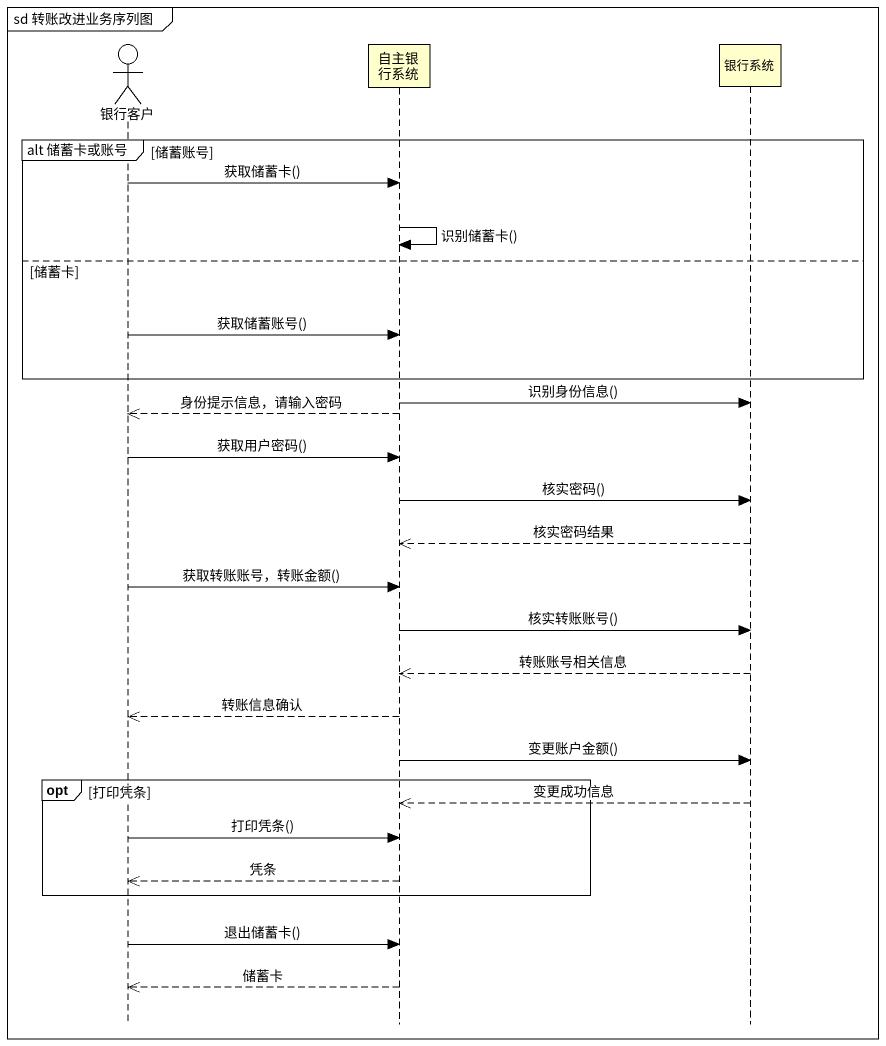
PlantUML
@startuml
mainframe sd 转账改进业务序列图
hide footbox
actor 银行客户
participant 自主银行系统
participant 银行系统

group alt 储蓄卡或账号 [储蓄账号]
  银行客户 -> 自主银行系统 : 获取储蓄卡()
  自主银行系统 -> 自主银行系统 : 识别储蓄卡()
else 储蓄卡
  银行客户 -> 自主银行系统 : 获取储蓄账号()
end
自主银行系统 -> 银行系统 : 识别身份信息()
自主银行系统 -->> 银行客户 : 身份提示信息，请输入密码
银行客户 -> 自主银行系统 : 获取用户密码()
自主银行系统 -> 银行系统 : 核实密码()
银行系统 -->> 自主银行系统 : 核实密码结果
银行客户 -> 自主银行系统 : 获取转账账号，转账金额()
自主银行系统 -> 银行系统 : 核实转账账号()
银行系统 -->> 自主银行系统 : 转账账号相关信息
自主银行系统 -->> 银行客户 : 转账信息确认
自主银行系统 -> 银行系统 : 变更账户金额()
opt 打印凭条
  银行系统 -->> 自主银行系统 : 变更成功信息
  银行客户 -> 自主银行系统 : 打印凭条()
  自主银行系统 -->> 银行客户 : 凭条
end
银行客户 -> 自主银行系统 : 退出储蓄卡()
自主银行系统 -->> 银行客户 : 储蓄卡
@enduml
